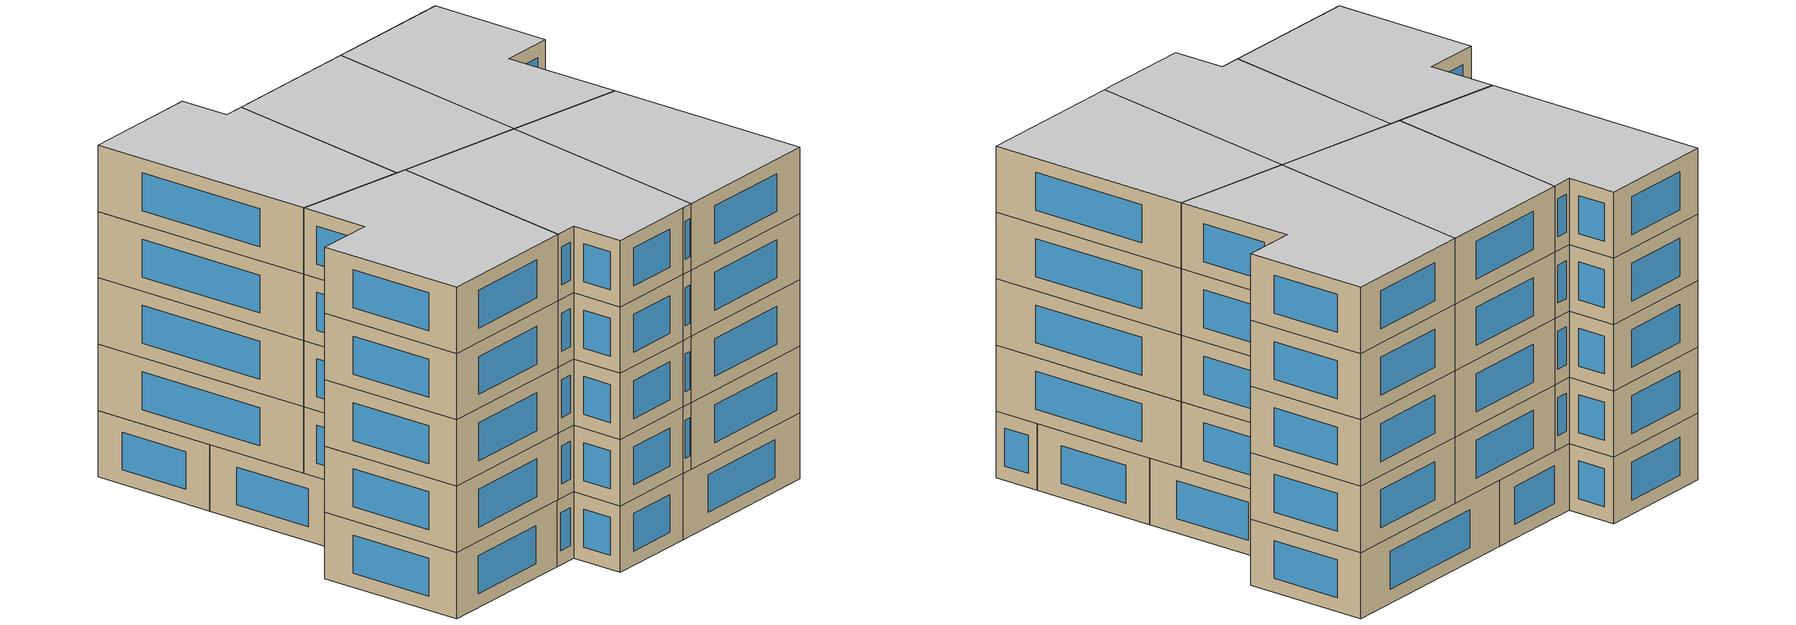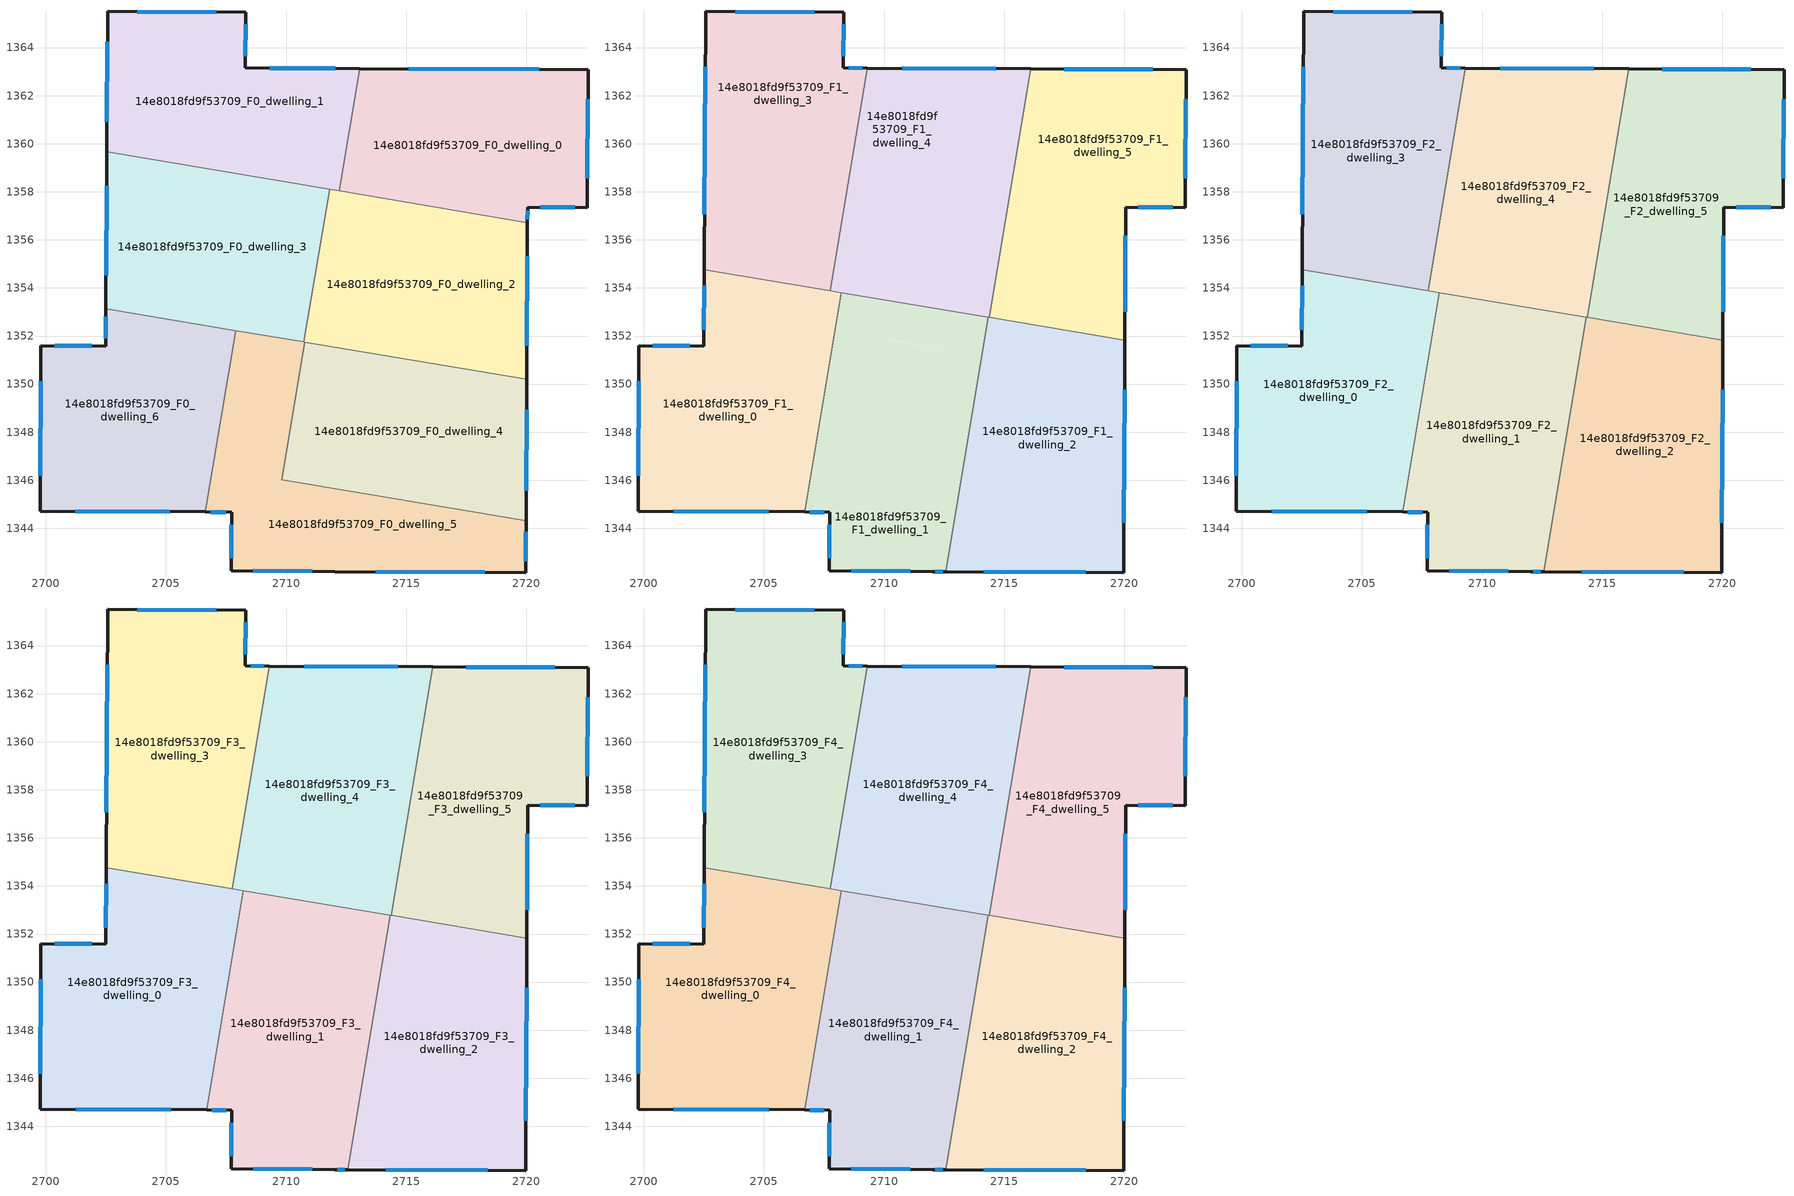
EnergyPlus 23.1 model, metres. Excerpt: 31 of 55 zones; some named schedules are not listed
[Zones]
14e8018fd9f53709_F0_dwelling_0
 floor ground (EU_floor_Construction): 2722.56,1363.08 2722.53,1357.34 2720.05,1357.36 2720.04,1356.72 2712.21,1358.04 2713.06,1363.13 z0
 wall outside (EU_wall_Construction): 2720.04,1356.72 2720.05,1357.36 2722.53,1357.34 2722.56,1363.08 2713.06,1363.13 z0:3
 wall to 14e8018fd9f53709_F0_dwelling_1 (EU_wall_Construction): 2713.06,1363.13 2712.21,1358.04 z0:3
 wall to 14e8018fd9f53709_F0_dwelling_2 (EU_wall_Construction): 2712.21,1358.04 2720.04,1356.72 z0:3
 window (EU_Window_Construction): 2720.58,1357.35 2722,1357.35 / 2720.04,1356.86 2720.05,1357.22 / 2720.53,1363.09 2715.1,1363.12 / 2722.54,1358.57 2722.55,1361.85 z0.64:2.36
14e8018fd9f53709_F0_dwelling_1
 floor ground (EU_floor_Construction): 2713.06,1363.13 2712.21,1358.04 2702.54,1359.66 2702.57,1365.5 2708.32,1365.47 2708.31,1363.15 z0
 wall outside (EU_wall_Construction): 2713.06,1363.13 2708.31,1363.15 2708.32,1365.47 2702.57,1365.5 2702.54,1359.66 z0:3
 wall to 14e8018fd9f53709_F0_dwelling_3 (EU_wall_Construction): 2702.54,1359.66 2711.81,1358.1 z0:3
 wall to 14e8018fd9f53709_F0_dwelling_2 (EU_wall_Construction): 2711.81,1358.1 2712.21,1358.04 z0:3
 window (EU_Window_Construction): 2702.57,1364.25 2702.55,1360.91 / 2707.09,1365.48 2703.8,1365.49 / 2708.31,1363.65 2708.32,1364.98 / 2712.04,1363.13 2709.33,1363.15 z0.64:2.36
14e8018fd9f53709_F0_dwelling_2
 floor ground (EU_floor_Construction): 2720.04,1356.72 2720.01,1350.2 2710.74,1351.75 2711.81,1358.1 z0
 wall outside (EU_wall_Construction): 2720.01,1350.2 2720.04,1356.72 z0:3
 wall to 14e8018fd9f53709_F0_dwelling_3 (EU_wall_Construction): 2711.81,1358.1 2710.74,1351.75 z0:3
 wall to 14e8018fd9f53709_F0_dwelling_4 (EU_wall_Construction): 2710.78,1351.75 2720.01,1350.2 z0:3
 wall to 14e8018fd9f53709_F0_dwelling_5 (EU_wall_Construction): 2710.74,1351.75 2710.78,1351.75 z0:3
 window (EU_Window_Construction): 2720.02,1351.59 2720.04,1355.32 z0.64:2.36
 ceiling adiabatic (EU_roof_Construction): 2720.01,1350.2 2720.04,1356.72 2711.81,1358.1 2711.01,1353.34 2714.34,1352.78 2714.08,1351.19 z3
14e8018fd9f53709_F0_dwelling_3
 floor ground (EU_floor_Construction): 2711.81,1358.1 2710.74,1351.75 2702.5,1353.13 2702.54,1359.66 z0
 wall outside (EU_wall_Construction): 2702.54,1359.66 2702.5,1353.13 z0:3
 wall to 14e8018fd9f53709_F0_dwelling_6 (EU_wall_Construction): 2702.5,1353.13 2707.9,1352.23 z0:3
 wall to 14e8018fd9f53709_F0_dwelling_5 (EU_wall_Construction): 2707.9,1352.23 2710.74,1351.75 z0:3
 window (EU_Window_Construction): 2702.53,1358.26 2702.51,1354.53 z0.64:2.36
14e8018fd9f53709_F0_dwelling_4
 floor ground (EU_floor_Construction): 2720.01,1350.2 2719.98,1344.31 2709.82,1346.01 2710.78,1351.75 z0
 wall outside (EU_wall_Construction): 2719.98,1344.31 2720.01,1350.2 z0:3
 wall to 14e8018fd9f53709_F0_dwelling_5 (EU_wall_Construction): 2710.78,1351.75 2709.82,1346.01 2719.98,1344.31 z0:3
 window (EU_Window_Construction): 2719.99,1345.57 2720,1348.94 z0.64:2.36
14e8018fd9f53709_F0_dwelling_5
 floor ground (EU_floor_Construction): 2719.98,1344.31 2719.97,1342.16 2712.02,1342.2 2707.71,1342.23 2707.73,1344.67 2706.64,1344.68 2707.9,1352.23 2710.78,1351.75 2709.82,1346.01 z0
 wall outside (EU_wall_Construction): 2706.64,1344.68 2707.73,1344.67 2707.71,1342.23 2712.02,1342.2 2719.97,1342.16 2719.98,1344.31 z0:3
 wall to 14e8018fd9f53709_F0_dwelling_6 (EU_wall_Construction): 2707.9,1352.23 2706.64,1344.68 z0:3
 window (EU_Window_Construction): 2719.97,1342.62 2719.98,1343.85 / 2713.72,1342.19 2718.27,1342.17 / 2708.63,1342.23 2711.1,1342.21 / 2707.73,1344.15 2707.72,1342.76 / 2706.87,1344.68 2707.5,1344.68 z0.64:2.36
14e8018fd9f53709_F0_dwelling_6
 floor ground (EU_floor_Construction): 2707.9,1352.23 2706.64,1344.68 2699.76,1344.71 2699.8,1351.59 2702.49,1351.58 2702.5,1353.13 z0
 wall outside (EU_wall_Construction): 2702.5,1353.13 2702.49,1351.58 2699.8,1351.59 2699.76,1344.71 2706.64,1344.68 z0:3
 window (EU_Window_Construction): 2701.24,1344.71 2705.16,1344.69 / 2699.79,1350.12 2699.77,1346.19 / 2701.92,1351.58 2700.37,1351.59 / 2702.5,1352.8 2702.5,1351.91 z0.64:2.36
14e8018fd9f53709_F1_dwelling_0
 floor to 14e8018fd9f53709_F0_dwelling_6 (EU_floor_Construction): 2707.9,1352.23 2706.64,1344.68 2699.76,1344.71 2699.8,1351.59 2702.49,1351.58 2702.5,1353.13 z3
 floor to 14e8018fd9f53709_F0_dwelling_5 (EU_floor_Construction): 2707.96,1352.22 2706.69,1344.68 2706.64,1344.68 2707.9,1352.23 z3
 floor to 14e8018fd9f53709_F0_dwelling_3 (EU_floor_Construction): 2708.22,1353.81 2707.96,1352.22 2702.5,1353.13 2702.51,1354.77 z3
 wall outside (EU_wall_Construction): 2702.51,1354.77 2702.49,1351.58 2699.8,1351.59 2699.76,1344.71 2706.69,1344.68 z3:6
 wall to 14e8018fd9f53709_F1_dwelling_1 (EU_wall_Construction): 2706.69,1344.68 2708.22,1353.81 z3:6
 wall to 14e8018fd9f53709_F1_dwelling_3 (EU_wall_Construction): 2707.75,1353.89 2702.51,1354.77 z3:6
 wall to 14e8018fd9f53709_F1_dwelling_4 (EU_wall_Construction): 2708.22,1353.81 2707.75,1353.89 z3:6
 window (EU_Window_Construction): 2702.51,1354.08 2702.5,1352.26 / 2701.25,1344.71 2705.21,1344.69 / 2699.79,1350.12 2699.77,1346.19 / 2701.92,1351.58 2700.37,1351.59 z3.64:5.36
14e8018fd9f53709_F1_dwelling_1
 floor to 14e8018fd9f53709_F0_dwelling_5 (EU_floor_Construction): 2710.78,1351.75 2709.82,1346.01 2713.11,1345.46 2712.57,1342.2 2712.02,1342.2 2707.71,1342.23 2707.73,1344.67 2706.69,1344.68 2707.96,1352.22 z3
 floor to 14e8018fd9f53709_F0_dwelling_4 (EU_floor_Construction): 2714.08,1351.19 2713.11,1345.46 2709.82,1346.01 2710.78,1351.75 z3
 floor to 14e8018fd9f53709_F0_dwelling_3 (EU_floor_Construction): 2711.01,1353.34 2710.74,1351.75 2707.96,1352.22 2708.22,1353.81 z3
 floor to 14e8018fd9f53709_F0_dwelling_2 (EU_floor_Construction): 2714.34,1352.78 2714.08,1351.19 2710.74,1351.75 2711.01,1353.34 z3
 wall outside (EU_wall_Construction): 2706.69,1344.68 2707.73,1344.67 2707.71,1342.23 2712.02,1342.2 2712.57,1342.2 z3:6
 wall to 14e8018fd9f53709_F1_dwelling_2 (EU_wall_Construction): 2712.57,1342.2 2714.34,1352.78 z3:6
 wall to 14e8018fd9f53709_F1_dwelling_4 (EU_wall_Construction): 2714.34,1352.78 2708.22,1353.81 z3:6
 window (EU_Window_Construction): 2712.14,1342.2 2712.45,1342.2 / 2708.63,1342.23 2711.1,1342.21 / 2707.73,1344.15 2707.72,1342.76 / 2706.91,1344.68 2707.51,1344.68 z3.64:5.36
14e8018fd9f53709_F1_dwelling_2
 floor to 14e8018fd9f53709_F0_dwelling_4 (EU_floor_Construction): 2720.01,1350.2 2719.98,1344.31 2713.11,1345.46 2714.08,1351.19 z3
 floor adiabatic (EU_floor_Construction): 2720.02,1351.83 2720.01,1350.2 2714.08,1351.19 2714.34,1352.78 z3
 floor to 14e8018fd9f53709_F0_dwelling_5 (EU_floor_Construction): 2719.98,1344.31 2719.97,1342.16 2712.57,1342.2 2713.11,1345.46 z3
 wall outside (EU_wall_Construction): 2712.57,1342.2 2719.97,1342.16 2720.02,1351.83 z3:6
 wall to 14e8018fd9f53709_F1_dwelling_5 (EU_wall_Construction): 2720.02,1351.83 2714.37,1352.78 z3:6
 wall to 14e8018fd9f53709_F1_dwelling_4 (EU_wall_Construction): 2714.37,1352.78 2714.34,1352.78 z3:6
 window (EU_Window_Construction): 2719.98,1344.23 2720.01,1349.76 / 2714.15,1342.19 2718.39,1342.17 z3.64:5.36
14e8018fd9f53709_F1_dwelling_3
 floor to 14e8018fd9f53709_F0_dwelling_1 (EU_floor_Construction): 2708.32,1365.47 2708.31,1363.15 2709.31,1363.15 2708.55,1358.65 2702.54,1359.66 2702.57,1365.5 z3
 floor to 14e8018fd9f53709_F0_dwelling_3 (EU_floor_Construction): 2708.55,1358.65 2707.75,1353.89 2702.51,1354.77 2702.54,1359.66 z3
 wall outside (EU_wall_Construction): 2709.31,1363.15 2708.31,1363.15 2708.32,1365.47 2702.57,1365.5 2702.51,1354.77 z3:6
 wall to 14e8018fd9f53709_F1_dwelling_4 (EU_wall_Construction): 2707.75,1353.89 2709.31,1363.15 z3:6
 window (EU_Window_Construction): 2702.56,1363.2 2702.53,1357.07 / 2707.09,1365.48 2703.8,1365.49 / 2708.31,1363.65 2708.32,1364.98 / 2709.09,1363.15 2708.52,1363.15 z3.64:5.36
14e8018fd9f53709_F1_dwelling_4
 floor to 14e8018fd9f53709_F0_dwelling_1 (EU_floor_Construction): 2713.06,1363.13 2712.21,1358.04 2708.55,1358.65 2709.31,1363.15 z3
 floor to 14e8018fd9f53709_F0_dwelling_0 (EU_floor_Construction): 2716.1,1363.11 2715.17,1357.54 2712.21,1358.04 2713.06,1363.13 z3
 floor adiabatic (EU_floor_Construction): 2715.17,1357.54 2714.37,1352.78 2711.01,1353.34 2711.81,1358.1 z3
 floor to 14e8018fd9f53709_F0_dwelling_3 (EU_floor_Construction): 2711.81,1358.1 2711.01,1353.34 2707.75,1353.89 2708.55,1358.65 z3
 wall outside (EU_wall_Construction): 2716.1,1363.11 2709.31,1363.15 z3:6
 wall to 14e8018fd9f53709_F1_dwelling_5 (EU_wall_Construction): 2714.37,1352.78 2716.1,1363.11 z3:6
 window (EU_Window_Construction): 2714.65,1363.12 2710.76,1363.14 z3.64:5.36
14e8018fd9f53709_F1_dwelling_5
 floor to 14e8018fd9f53709_F0_dwelling_0 (EU_floor_Construction): 2722.56,1363.08 2722.53,1357.34 2720.05,1357.36 2720.04,1356.72 2715.17,1357.54 2716.1,1363.11 z3
 floor adiabatic (EU_floor_Construction): 2720.04,1356.72 2720.02,1351.83 2714.37,1352.78 2715.17,1357.54 z3
 wall outside (EU_wall_Construction): 2720.02,1351.83 2720.05,1357.36 2722.53,1357.34 2722.56,1363.08 2716.1,1363.11 z3:6
 window (EU_Window_Construction): 2720.02,1353.01 2720.04,1356.17 / 2721.18,1363.09 2717.49,1363.11 / 2722.54,1358.57 2722.55,1361.85 / 2720.58,1357.35 2722,1357.35 z3.64:5.36
14e8018fd9f53709_F2_dwelling_0
 floor to 14e8018fd9f53709_F1_dwelling_0 (EU_floor_Construction): 2708.22,1353.81 2706.69,1344.68 2699.76,1344.71 2699.8,1351.59 2702.49,1351.58 2702.51,1354.77 z6
 wall outside (EU_wall_Construction): 2702.51,1354.77 2702.49,1351.58 2699.8,1351.59 2699.76,1344.71 2706.69,1344.68 z6:9
 wall to 14e8018fd9f53709_F2_dwelling_1 (EU_wall_Construction): 2706.69,1344.68 2708.22,1353.81 z6:9
 wall to 14e8018fd9f53709_F2_dwelling_3 (EU_wall_Construction): 2707.75,1353.89 2702.51,1354.77 z6:9
 wall to 14e8018fd9f53709_F2_dwelling_4 (EU_wall_Construction): 2708.22,1353.81 2707.75,1353.89 z6:9
 window (EU_Window_Construction): 2702.51,1354.08 2702.5,1352.26 / 2701.25,1344.71 2705.21,1344.69 / 2699.79,1350.12 2699.77,1346.19 / 2701.92,1351.58 2700.37,1351.59 z6.64:8.36
14e8018fd9f53709_F2_dwelling_1
 floor to 14e8018fd9f53709_F1_dwelling_1 (EU_floor_Construction): 2714.34,1352.78 2712.57,1342.2 2712.02,1342.2 2707.71,1342.23 2707.73,1344.67 2706.69,1344.68 2708.22,1353.81 z6
 wall outside (EU_wall_Construction): 2706.69,1344.68 2707.73,1344.67 2707.71,1342.23 2712.02,1342.2 2712.57,1342.2 z6:9
 wall to 14e8018fd9f53709_F2_dwelling_2 (EU_wall_Construction): 2712.57,1342.2 2714.34,1352.78 z6:9
 wall to 14e8018fd9f53709_F2_dwelling_4 (EU_wall_Construction): 2714.34,1352.78 2708.22,1353.81 z6:9
 window (EU_Window_Construction): 2712.14,1342.2 2712.45,1342.2 / 2708.63,1342.23 2711.1,1342.21 / 2707.73,1344.15 2707.72,1342.76 / 2706.91,1344.68 2707.51,1344.68 z6.64:8.36
14e8018fd9f53709_F2_dwelling_2
 floor to 14e8018fd9f53709_F1_dwelling_2 (EU_floor_Construction): 2720.02,1351.83 2719.97,1342.16 2712.57,1342.2 2714.34,1352.78 z6
 wall outside (EU_wall_Construction): 2712.57,1342.2 2719.97,1342.16 2720.02,1351.83 z6:9
 wall to 14e8018fd9f53709_F2_dwelling_5 (EU_wall_Construction): 2720.02,1351.83 2714.37,1352.78 z6:9
 wall to 14e8018fd9f53709_F2_dwelling_4 (EU_wall_Construction): 2714.37,1352.78 2714.34,1352.78 z6:9
 window (EU_Window_Construction): 2719.98,1344.23 2720.01,1349.76 / 2714.15,1342.19 2718.39,1342.17 z6.64:8.36
14e8018fd9f53709_F2_dwelling_3
 floor to 14e8018fd9f53709_F1_dwelling_3 (EU_floor_Construction): 2708.32,1365.47 2708.31,1363.15 2709.31,1363.15 2707.75,1353.89 2702.51,1354.77 2702.57,1365.5 z6
 wall outside (EU_wall_Construction): 2709.31,1363.15 2708.31,1363.15 2708.32,1365.47 2702.57,1365.5 2702.51,1354.77 z6:9
 wall to 14e8018fd9f53709_F2_dwelling_4 (EU_wall_Construction): 2707.75,1353.89 2709.31,1363.15 z6:9
 window (EU_Window_Construction): 2702.56,1363.2 2702.53,1357.07 / 2707.09,1365.48 2703.8,1365.49 / 2708.31,1363.65 2708.32,1364.98 / 2709.09,1363.15 2708.52,1363.15 z6.64:8.36
14e8018fd9f53709_F2_dwelling_4
 floor to 14e8018fd9f53709_F1_dwelling_4 (EU_floor_Construction): 2716.1,1363.11 2714.37,1352.78 2707.75,1353.89 2709.31,1363.15 z6
 wall outside (EU_wall_Construction): 2716.1,1363.11 2709.31,1363.15 z6:9
 wall to 14e8018fd9f53709_F2_dwelling_5 (EU_wall_Construction): 2714.37,1352.78 2716.1,1363.11 z6:9
 window (EU_Window_Construction): 2714.65,1363.12 2710.76,1363.14 z6.64:8.36
14e8018fd9f53709_F2_dwelling_5
 floor to 14e8018fd9f53709_F1_dwelling_5 (EU_floor_Construction): 2722.56,1363.08 2722.53,1357.34 2720.05,1357.36 2720.02,1351.83 2714.37,1352.78 2716.1,1363.11 z6
 wall outside (EU_wall_Construction): 2720.02,1351.83 2720.05,1357.36 2722.53,1357.34 2722.56,1363.08 2716.1,1363.11 z6:9
 window (EU_Window_Construction): 2720.02,1353.01 2720.04,1356.17 / 2721.18,1363.09 2717.49,1363.11 / 2722.54,1358.57 2722.55,1361.85 / 2720.58,1357.35 2722,1357.35 z6.64:8.36
14e8018fd9f53709_F3_dwelling_0
 floor to 14e8018fd9f53709_F2_dwelling_0 (EU_floor_Construction): 2708.22,1353.81 2706.69,1344.68 2699.76,1344.71 2699.8,1351.59 2702.49,1351.58 2702.51,1354.77 z9
 wall outside (EU_wall_Construction): 2702.51,1354.77 2702.49,1351.58 2699.8,1351.59 2699.76,1344.71 2706.69,1344.68 z9:12
 wall to 14e8018fd9f53709_F3_dwelling_1 (EU_wall_Construction): 2706.69,1344.68 2708.22,1353.81 z9:12
 wall to 14e8018fd9f53709_F3_dwelling_3 (EU_wall_Construction): 2707.75,1353.89 2702.51,1354.77 z9:12
 wall to 14e8018fd9f53709_F3_dwelling_4 (EU_wall_Construction): 2708.22,1353.81 2707.75,1353.89 z9:12
 window (EU_Window_Construction): 2702.51,1354.08 2702.5,1352.26 / 2701.25,1344.71 2705.21,1344.69 / 2699.79,1350.12 2699.77,1346.19 / 2701.92,1351.58 2700.37,1351.59 z9.64:11.36
14e8018fd9f53709_F3_dwelling_1
 floor to 14e8018fd9f53709_F2_dwelling_1 (EU_floor_Construction): 2714.34,1352.78 2712.57,1342.2 2712.02,1342.2 2707.71,1342.23 2707.73,1344.67 2706.69,1344.68 2708.22,1353.81 z9
 wall outside (EU_wall_Construction): 2706.69,1344.68 2707.73,1344.67 2707.71,1342.23 2712.02,1342.2 2712.57,1342.2 z9:12
 wall to 14e8018fd9f53709_F3_dwelling_2 (EU_wall_Construction): 2712.57,1342.2 2714.34,1352.78 z9:12
 wall to 14e8018fd9f53709_F3_dwelling_4 (EU_wall_Construction): 2714.34,1352.78 2708.22,1353.81 z9:12
 window (EU_Window_Construction): 2712.14,1342.2 2712.45,1342.2 / 2708.63,1342.23 2711.1,1342.21 / 2707.73,1344.15 2707.72,1342.76 / 2706.91,1344.68 2707.51,1344.68 z9.64:11.36
14e8018fd9f53709_F3_dwelling_2
 floor to 14e8018fd9f53709_F2_dwelling_2 (EU_floor_Construction): 2720.02,1351.83 2719.97,1342.16 2712.57,1342.2 2714.34,1352.78 z9
 wall outside (EU_wall_Construction): 2712.57,1342.2 2719.97,1342.16 2720.02,1351.83 z9:12
 wall to 14e8018fd9f53709_F3_dwelling_5 (EU_wall_Construction): 2720.02,1351.83 2714.37,1352.78 z9:12
 wall to 14e8018fd9f53709_F3_dwelling_4 (EU_wall_Construction): 2714.37,1352.78 2714.34,1352.78 z9:12
 window (EU_Window_Construction): 2719.98,1344.23 2720.01,1349.76 / 2714.15,1342.19 2718.39,1342.17 z9.64:11.36
14e8018fd9f53709_F3_dwelling_3
 floor to 14e8018fd9f53709_F2_dwelling_3 (EU_floor_Construction): 2708.32,1365.47 2708.31,1363.15 2709.31,1363.15 2707.75,1353.89 2702.51,1354.77 2702.57,1365.5 z9
 wall outside (EU_wall_Construction): 2709.31,1363.15 2708.31,1363.15 2708.32,1365.47 2702.57,1365.5 2702.51,1354.77 z9:12
 wall to 14e8018fd9f53709_F3_dwelling_4 (EU_wall_Construction): 2707.75,1353.89 2709.31,1363.15 z9:12
 window (EU_Window_Construction): 2702.56,1363.2 2702.53,1357.07 / 2707.09,1365.48 2703.8,1365.49 / 2708.31,1363.65 2708.32,1364.98 / 2709.09,1363.15 2708.52,1363.15 z9.64:11.36
14e8018fd9f53709_F3_dwelling_4
 floor to 14e8018fd9f53709_F2_dwelling_4 (EU_floor_Construction): 2716.1,1363.11 2714.37,1352.78 2707.75,1353.89 2709.31,1363.15 z9
 wall outside (EU_wall_Construction): 2716.1,1363.11 2709.31,1363.15 z9:12
 wall to 14e8018fd9f53709_F3_dwelling_5 (EU_wall_Construction): 2714.37,1352.78 2716.1,1363.11 z9:12
 window (EU_Window_Construction): 2714.65,1363.12 2710.76,1363.14 z9.64:11.36
14e8018fd9f53709_F3_dwelling_5
 floor to 14e8018fd9f53709_F2_dwelling_5 (EU_floor_Construction): 2722.56,1363.08 2722.53,1357.34 2720.05,1357.36 2720.02,1351.83 2714.37,1352.78 2716.1,1363.11 z9
 wall outside (EU_wall_Construction): 2720.02,1351.83 2720.05,1357.36 2722.53,1357.34 2722.56,1363.08 2716.1,1363.11 z9:12
 window (EU_Window_Construction): 2720.02,1353.01 2720.04,1356.17 / 2721.18,1363.09 2717.49,1363.11 / 2722.54,1358.57 2722.55,1361.85 / 2720.58,1357.35 2722,1357.35 z9.64:11.36
14e8018fd9f53709_F4_dwelling_0
 floor to 14e8018fd9f53709_F3_dwelling_0 (EU_floor_Construction): 2708.22,1353.81 2706.69,1344.68 2699.76,1344.71 2699.8,1351.59 2702.49,1351.58 2702.51,1354.77 z12
 wall outside (EU_wall_Construction): 2702.51,1354.77 2702.49,1351.58 2699.8,1351.59 2699.76,1344.71 2706.69,1344.68 z12:15
 wall to 14e8018fd9f53709_F4_dwelling_1 (EU_wall_Construction): 2706.69,1344.68 2708.22,1353.81 z12:15
 wall to 14e8018fd9f53709_F4_dwelling_3 (EU_wall_Construction): 2707.75,1353.89 2702.51,1354.77 z12:15
 wall to 14e8018fd9f53709_F4_dwelling_4 (EU_wall_Construction): 2708.22,1353.81 2707.75,1353.89 z12:15
 window (EU_Window_Construction): 2702.51,1354.08 2702.5,1352.26 / 2701.25,1344.71 2705.21,1344.69 / 2699.79,1350.12 2699.77,1346.19 / 2701.92,1351.58 2700.37,1351.59 z12.64:14.36
 ceiling to 14e8018fd9f53709_F5_dwelling_0 (EU_floor_Construction): 2706.69,1344.68 2708.22,1353.81 2702.51,1354.77 2702.49,1351.58 2699.8,1351.59 2699.76,1344.71 z15
14e8018fd9f53709_F4_dwelling_1
 floor to 14e8018fd9f53709_F3_dwelling_1 (EU_floor_Construction): 2714.34,1352.78 2712.57,1342.2 2712.02,1342.2 2707.71,1342.23 2707.73,1344.67 2706.69,1344.68 2708.22,1353.81 z12
 wall outside (EU_wall_Construction): 2706.69,1344.68 2707.73,1344.67 2707.71,1342.23 2712.02,1342.2 2712.57,1342.2 z12:15
 wall to 14e8018fd9f53709_F4_dwelling_2 (EU_wall_Construction): 2712.57,1342.2 2714.34,1352.78 z12:15
 wall to 14e8018fd9f53709_F4_dwelling_4 (EU_wall_Construction): 2714.34,1352.78 2708.22,1353.81 z12:15
 window (EU_Window_Construction): 2712.14,1342.2 2712.45,1342.2 / 2708.63,1342.23 2711.1,1342.21 / 2707.73,1344.15 2707.72,1342.76 / 2706.91,1344.68 2707.51,1344.68 z12.64:14.36
 ceiling to 14e8018fd9f53709_F5_dwelling_1 (EU_floor_Construction): 2712.57,1342.2 2714.34,1352.78 2708.22,1353.81 2706.69,1344.68 2707.73,1344.67 2707.71,1342.23 2712.02,1342.2 z15
14e8018fd9f53709_F4_dwelling_2
 floor to 14e8018fd9f53709_F3_dwelling_2 (EU_floor_Construction): 2720.02,1351.83 2719.97,1342.16 2712.57,1342.2 2714.34,1352.78 z12
 wall outside (EU_wall_Construction): 2712.57,1342.2 2719.97,1342.16 2720.02,1351.83 z12:15
 wall to 14e8018fd9f53709_F4_dwelling_5 (EU_wall_Construction): 2720.02,1351.83 2714.37,1352.78 z12:15
 wall to 14e8018fd9f53709_F4_dwelling_4 (EU_wall_Construction): 2714.37,1352.78 2714.34,1352.78 z12:15
 window (EU_Window_Construction): 2719.98,1344.23 2720.01,1349.76 / 2714.15,1342.19 2718.39,1342.17 z12.64:14.36
 ceiling to 14e8018fd9f53709_F5_dwelling_2 (EU_floor_Construction): 2719.97,1342.16 2720.02,1351.83 2714.34,1352.78 2712.57,1342.2 z15
14e8018fd9f53709_F4_dwelling_3
 floor to 14e8018fd9f53709_F3_dwelling_3 (EU_floor_Construction): 2708.32,1365.47 2708.31,1363.15 2709.31,1363.15 2707.75,1353.89 2702.51,1354.77 2702.57,1365.5 z12
 wall outside (EU_wall_Construction): 2709.31,1363.15 2708.31,1363.15 2708.32,1365.47 2702.57,1365.5 2702.51,1354.77 z12:15
 wall to 14e8018fd9f53709_F4_dwelling_4 (EU_wall_Construction): 2707.75,1353.89 2709.31,1363.15 z12:15
 window (EU_Window_Construction): 2702.56,1363.2 2702.53,1357.07 / 2707.09,1365.48 2703.8,1365.49 / 2708.31,1363.65 2708.32,1364.98 / 2709.09,1363.15 2708.52,1363.15 z12.64:14.36
 ceiling to 14e8018fd9f53709_F5_dwelling_3 (EU_floor_Construction): 2707.75,1353.89 2709.31,1363.15 2708.31,1363.15 2708.32,1365.47 2702.57,1365.5 2702.51,1354.77 z15
14e8018fd9f53709_F4_dwelling_4
 floor to 14e8018fd9f53709_F3_dwelling_4 (EU_floor_Construction): 2716.1,1363.11 2714.37,1352.78 2707.75,1353.89 2709.31,1363.15 z12
 wall outside (EU_wall_Construction): 2716.1,1363.11 2709.31,1363.15 z12:15
 wall to 14e8018fd9f53709_F4_dwelling_5 (EU_wall_Construction): 2714.37,1352.78 2716.1,1363.11 z12:15
 window (EU_Window_Construction): 2714.65,1363.12 2710.76,1363.14 z12.64:14.36
 ceiling to 14e8018fd9f53709_F5_dwelling_4 (EU_floor_Construction): 2714.37,1352.78 2716.1,1363.11 2709.31,1363.15 2707.75,1353.89 z15
14e8018fd9f53709_F4_dwelling_5
 floor to 14e8018fd9f53709_F3_dwelling_5 (EU_floor_Construction): 2722.56,1363.08 2722.53,1357.34 2720.05,1357.36 2720.02,1351.83 2714.37,1352.78 2716.1,1363.11 z12
 wall outside (EU_wall_Construction): 2720.02,1351.83 2720.05,1357.36 2722.53,1357.34 2722.56,1363.08 2716.1,1363.11 z12:15
 window (EU_Window_Construction): 2720.02,1353.01 2720.04,1356.17 / 2721.18,1363.09 2717.49,1363.11 / 2722.54,1358.57 2722.55,1361.85 / 2720.58,1357.35 2722,1357.35 z12.64:14.36
 ceiling to 14e8018fd9f53709_F5_dwelling_5 (EU_floor_Construction): 2720.02,1351.83 2720.05,1357.36 2722.53,1357.34 2722.56,1363.08 2716.1,1363.11 2714.37,1352.78 z15
[Building]
EU S2 Campaign: North Axis=0; Terrain=City; Solar Distribution=FullExterior
[Site:Location]
Yerevan-Zvartnots.Intl.AP: Latitude=40.15; Longitude=44.383; Time Zone=4; Elevation=854
[SizingPeriod:WeatherFileDays]
AnnualSizingPeriod: Begin Month=1; Begin Day of Month=1; End Month=12; End Day of Month=31; Day of Week for Start Day=Monday; Use Weather File Daylight Saving Period=No; Use Weather File Rain and Snow Indicators=No
[MATERIAL]
EU_InternalMass_Material: Roughness=MediumRough; Thickness=0.1; Conductivity=1; Density=1800; Specific Heat=900; Thermal Absorptance=0.9; Solar Absorptance=0.7; Visible Absorptance=0.7
[MATERIAL:NOMASS] Roughness=MediumRough; Thermal Absorptance=0.9; Solar Absorptance=0.7; Visible Absorptance=0.7
Name | Thermal Resistance
EU_wall_NoMass | 1.05043
EU_roof_NoMass | 1.45357
EU_floor_NoMass | 0.478065
[WINDOWMATERIAL:SIMPLEGLAZINGSYSTEM]
EU_Window_SimpleGlazing: UFactor=2.5566; Solar Heat Gain Coefficient=0.75; Visible Transmittance=0.75
[CONSTRUCTION]
EU_wall_Construction: EU_wall_NoMass
EU_roof_Construction: EU_roof_NoMass
EU_floor_Construction: EU_floor_NoMass
EU_Window_Construction: EU_Window_SimpleGlazing
EU_InternalMass_Construction: EU_InternalMass_Material
[ZONE] Type=1; Multiplier=1; Ceiling Height=autocalculate; Floor Area=autocalculate; Part of Total Floor Area=Yes
Name | Volume
14e8018fd9f53709_F0_dwelling_0 | 171.437
14e8018fd9f53709_F1_dwelling_0; 14e8018fd9f53709_F2_dwelling_0; 14e8018fd9f53709_F3_dwelling_0; 14e8018fd9f53709_F4_dwelling_0; 14e8018fd9f53709_F1_dwelling_2; 14e8018fd9f53709_F2_dwelling_2; 14e8018fd9f53709_F3_dwelling_2; 14e8018fd9f53709_F4_dwelling_2 | 200.004
14e8018fd9f53709_F0_dwelling_1 | 171.422
14e8018fd9f53709_F1_dwelling_1; 14e8018fd9f53709_F2_dwelling_1; 14e8018fd9f53709_F3_dwelling_1; 14e8018fd9f53709_F4_dwelling_1 | 199.977
14e8018fd9f53709_F0_dwelling_2 | 171.41
14e8018fd9f53709_F0_dwelling_3 | 171.419
14e8018fd9f53709_F1_dwelling_3; 14e8018fd9f53709_F2_dwelling_3; 14e8018fd9f53709_F3_dwelling_3; 14e8018fd9f53709_F4_dwelling_3 | 199.986
14e8018fd9f53709_F0_dwelling_4 | 171.415
14e8018fd9f53709_F1_dwelling_4; 14e8018fd9f53709_F2_dwelling_4; 14e8018fd9f53709_F3_dwelling_4; 14e8018fd9f53709_F4_dwelling_4 | 199.98
14e8018fd9f53709_F0_dwelling_5 | 171.438
14e8018fd9f53709_F1_dwelling_5; 14e8018fd9f53709_F2_dwelling_5; 14e8018fd9f53709_F3_dwelling_5; 14e8018fd9f53709_F4_dwelling_5 | 200.012
14e8018fd9f53709_F0_dwelling_6 | 171.427
[INTERNALMASS] Construction=EU_InternalMass_Construction
Name | Zone or ZoneList | Surface Area
14e8018fd9f53709_F0_dwelling_0_EU_InternalMass | 14e8018fd9f53709_F0_dwelling_0 | 57.1464
14e8018fd9f53709_F0_dwelling_1_EU_InternalMass | 14e8018fd9f53709_F0_dwelling_1 | 57.1398
14e8018fd9f53709_F0_dwelling_2_EU_InternalMass | 14e8018fd9f53709_F0_dwelling_2 | 57.1368
14e8018fd9f53709_F0_dwelling_3_EU_InternalMass | 14e8018fd9f53709_F0_dwelling_3 | 57.1398
14e8018fd9f53709_F0_dwelling_4_EU_InternalMass | 14e8018fd9f53709_F0_dwelling_4 | 57.1385
14e8018fd9f53709_F0_dwelling_5_EU_InternalMass | 14e8018fd9f53709_F0_dwelling_5 | 57.1458
14e8018fd9f53709_F0_dwelling_6_EU_InternalMass | 14e8018fd9f53709_F0_dwelling_6 | 57.1408
14e8018fd9f53709_F1_dwelling_0_EU_InternalMass | 14e8018fd9f53709_F1_dwelling_0 | 66.668
14e8018fd9f53709_F1_dwelling_1_EU_InternalMass | 14e8018fd9f53709_F1_dwelling_1 | 66.6591
14e8018fd9f53709_F1_dwelling_2_EU_InternalMass | 14e8018fd9f53709_F1_dwelling_2 | 66.668
14e8018fd9f53709_F1_dwelling_3_EU_InternalMass | 14e8018fd9f53709_F1_dwelling_3 | 66.6618
14e8018fd9f53709_F1_dwelling_4_EU_InternalMass | 14e8018fd9f53709_F1_dwelling_4 | 66.6602
14e8018fd9f53709_F1_dwelling_5_EU_InternalMass | 14e8018fd9f53709_F1_dwelling_5 | 66.6706
14e8018fd9f53709_F2_dwelling_0_EU_InternalMass | 14e8018fd9f53709_F2_dwelling_0 | 66.668
14e8018fd9f53709_F2_dwelling_1_EU_InternalMass | 14e8018fd9f53709_F2_dwelling_1 | 66.6591
14e8018fd9f53709_F2_dwelling_2_EU_InternalMass | 14e8018fd9f53709_F2_dwelling_2 | 66.668
14e8018fd9f53709_F2_dwelling_3_EU_InternalMass | 14e8018fd9f53709_F2_dwelling_3 | 66.6618
14e8018fd9f53709_F2_dwelling_4_EU_InternalMass | 14e8018fd9f53709_F2_dwelling_4 | 66.6602
14e8018fd9f53709_F2_dwelling_5_EU_InternalMass | 14e8018fd9f53709_F2_dwelling_5 | 66.6706
14e8018fd9f53709_F3_dwelling_0_EU_InternalMass | 14e8018fd9f53709_F3_dwelling_0 | 66.668
14e8018fd9f53709_F3_dwelling_1_EU_InternalMass | 14e8018fd9f53709_F3_dwelling_1 | 66.6591
14e8018fd9f53709_F3_dwelling_2_EU_InternalMass | 14e8018fd9f53709_F3_dwelling_2 | 66.668
14e8018fd9f53709_F3_dwelling_3_EU_InternalMass | 14e8018fd9f53709_F3_dwelling_3 | 66.6618
14e8018fd9f53709_F3_dwelling_4_EU_InternalMass | 14e8018fd9f53709_F3_dwelling_4 | 66.6602
14e8018fd9f53709_F3_dwelling_5_EU_InternalMass | 14e8018fd9f53709_F3_dwelling_5 | 66.6706
14e8018fd9f53709_F4_dwelling_0_EU_InternalMass | 14e8018fd9f53709_F4_dwelling_0 | 66.668
14e8018fd9f53709_F4_dwelling_1_EU_InternalMass | 14e8018fd9f53709_F4_dwelling_1 | 66.6591
14e8018fd9f53709_F4_dwelling_2_EU_InternalMass | 14e8018fd9f53709_F4_dwelling_2 | 66.668
14e8018fd9f53709_F4_dwelling_3_EU_InternalMass | 14e8018fd9f53709_F4_dwelling_3 | 66.6618
14e8018fd9f53709_F4_dwelling_4_EU_InternalMass | 14e8018fd9f53709_F4_dwelling_4 | 66.6602
14e8018fd9f53709_F4_dwelling_5_EU_InternalMass | 14e8018fd9f53709_F4_dwelling_5 | 66.6706
[OTHEREQUIPMENT] Fuel Type=Electricity; Design Level Calculation Method=Watts/Area; Power per Zone Floor Area=1; Fraction Latent=0; Fraction Radiant=0; Fraction Lost=0; Carbon Dioxide Generation Rate=0; EndUse Subcategory=EU_Step8_InternalGains
Name | Zone or ZoneList or Space or SpaceList | Schedule
EU_Step8_InternalGain_14e8018fd9f53709_F0_dwelling_0_f000 | 14e8018fd9f53709_F0_dwelling_0 | EU_Step8_GainSchedule_14e8018fd9f53709_F0_dwelling_0_f000
EU_Step8_InternalGain_14e8018fd9f53709_F0_dwelling_1_f000 | 14e8018fd9f53709_F0_dwelling_1 | EU_Step8_GainSchedule_14e8018fd9f53709_F0_dwelling_1_f000
EU_Step8_InternalGain_14e8018fd9f53709_F0_dwelling_2_f000 | 14e8018fd9f53709_F0_dwelling_2 | EU_Step8_GainSchedule_14e8018fd9f53709_F0_dwelling_2_f000
EU_Step8_InternalGain_14e8018fd9f53709_F0_dwelling_3_f000 | 14e8018fd9f53709_F0_dwelling_3 | EU_Step8_GainSchedule_14e8018fd9f53709_F0_dwelling_3_f000
EU_Step8_InternalGain_14e8018fd9f53709_F0_dwelling_4_f000 | 14e8018fd9f53709_F0_dwelling_4 | EU_Step8_GainSchedule_14e8018fd9f53709_F0_dwelling_4_f000
EU_Step8_InternalGain_14e8018fd9f53709_F0_dwelling_5_f000 | 14e8018fd9f53709_F0_dwelling_5 | EU_Step8_GainSchedule_14e8018fd9f53709_F0_dwelling_5_f000
EU_Step8_InternalGain_14e8018fd9f53709_F0_dwelling_6_f000 | 14e8018fd9f53709_F0_dwelling_6 | EU_Step8_GainSchedule_14e8018fd9f53709_F0_dwelling_6_f000
EU_Step8_InternalGain_14e8018fd9f53709_F1_dwelling_0_f000 | 14e8018fd9f53709_F1_dwelling_0 | EU_Step8_GainSchedule_14e8018fd9f53709_F1_dwelling_0_f000
EU_Step8_InternalGain_14e8018fd9f53709_F1_dwelling_1_f000 | 14e8018fd9f53709_F1_dwelling_1 | EU_Step8_GainSchedule_14e8018fd9f53709_F1_dwelling_1_f000
EU_Step8_InternalGain_14e8018fd9f53709_F1_dwelling_2_f000 | 14e8018fd9f53709_F1_dwelling_2 | EU_Step8_GainSchedule_14e8018fd9f53709_F1_dwelling_2_f000
EU_Step8_InternalGain_14e8018fd9f53709_F1_dwelling_3_f000 | 14e8018fd9f53709_F1_dwelling_3 | EU_Step8_GainSchedule_14e8018fd9f53709_F1_dwelling_3_f000
EU_Step8_InternalGain_14e8018fd9f53709_F1_dwelling_4_f000 | 14e8018fd9f53709_F1_dwelling_4 | EU_Step8_GainSchedule_14e8018fd9f53709_F1_dwelling_4_f000
EU_Step8_InternalGain_14e8018fd9f53709_F1_dwelling_5_f000 | 14e8018fd9f53709_F1_dwelling_5 | EU_Step8_GainSchedule_14e8018fd9f53709_F1_dwelling_5_f000
EU_Step8_InternalGain_14e8018fd9f53709_F2_dwelling_0_f000 | 14e8018fd9f53709_F2_dwelling_0 | EU_Step8_GainSchedule_14e8018fd9f53709_F2_dwelling_0_f000
EU_Step8_InternalGain_14e8018fd9f53709_F2_dwelling_1_f000 | 14e8018fd9f53709_F2_dwelling_1 | EU_Step8_GainSchedule_14e8018fd9f53709_F2_dwelling_1_f000
EU_Step8_InternalGain_14e8018fd9f53709_F2_dwelling_2_f000 | 14e8018fd9f53709_F2_dwelling_2 | EU_Step8_GainSchedule_14e8018fd9f53709_F2_dwelling_2_f000
EU_Step8_InternalGain_14e8018fd9f53709_F2_dwelling_3_f000 | 14e8018fd9f53709_F2_dwelling_3 | EU_Step8_GainSchedule_14e8018fd9f53709_F2_dwelling_3_f000
EU_Step8_InternalGain_14e8018fd9f53709_F2_dwelling_4_f000 | 14e8018fd9f53709_F2_dwelling_4 | EU_Step8_GainSchedule_14e8018fd9f53709_F2_dwelling_4_f000
EU_Step8_InternalGain_14e8018fd9f53709_F2_dwelling_5_f000 | 14e8018fd9f53709_F2_dwelling_5 | EU_Step8_GainSchedule_14e8018fd9f53709_F2_dwelling_5_f000
EU_Step8_InternalGain_14e8018fd9f53709_F3_dwelling_0_f000 | 14e8018fd9f53709_F3_dwelling_0 | EU_Step8_GainSchedule_14e8018fd9f53709_F3_dwelling_0_f000
EU_Step8_InternalGain_14e8018fd9f53709_F3_dwelling_1_f000 | 14e8018fd9f53709_F3_dwelling_1 | EU_Step8_GainSchedule_14e8018fd9f53709_F3_dwelling_1_f000
EU_Step8_InternalGain_14e8018fd9f53709_F3_dwelling_2_f000 | 14e8018fd9f53709_F3_dwelling_2 | EU_Step8_GainSchedule_14e8018fd9f53709_F3_dwelling_2_f000
EU_Step8_InternalGain_14e8018fd9f53709_F3_dwelling_3_f000 | 14e8018fd9f53709_F3_dwelling_3 | EU_Step8_GainSchedule_14e8018fd9f53709_F3_dwelling_3_f000
EU_Step8_InternalGain_14e8018fd9f53709_F3_dwelling_4_f000 | 14e8018fd9f53709_F3_dwelling_4 | EU_Step8_GainSchedule_14e8018fd9f53709_F3_dwelling_4_f000
EU_Step8_InternalGain_14e8018fd9f53709_F3_dwelling_5_f000 | 14e8018fd9f53709_F3_dwelling_5 | EU_Step8_GainSchedule_14e8018fd9f53709_F3_dwelling_5_f000
EU_Step8_InternalGain_14e8018fd9f53709_F4_dwelling_0_f000 | 14e8018fd9f53709_F4_dwelling_0 | EU_Step8_GainSchedule_14e8018fd9f53709_F4_dwelling_0_f000
EU_Step8_InternalGain_14e8018fd9f53709_F4_dwelling_1_f000 | 14e8018fd9f53709_F4_dwelling_1 | EU_Step8_GainSchedule_14e8018fd9f53709_F4_dwelling_1_f000
EU_Step8_InternalGain_14e8018fd9f53709_F4_dwelling_2_f000 | 14e8018fd9f53709_F4_dwelling_2 | EU_Step8_GainSchedule_14e8018fd9f53709_F4_dwelling_2_f000
EU_Step8_InternalGain_14e8018fd9f53709_F4_dwelling_3_f000 | 14e8018fd9f53709_F4_dwelling_3 | EU_Step8_GainSchedule_14e8018fd9f53709_F4_dwelling_3_f000
EU_Step8_InternalGain_14e8018fd9f53709_F4_dwelling_4_f000 | 14e8018fd9f53709_F4_dwelling_4 | EU_Step8_GainSchedule_14e8018fd9f53709_F4_dwelling_4_f000
EU_Step8_InternalGain_14e8018fd9f53709_F4_dwelling_5_f000 | 14e8018fd9f53709_F4_dwelling_5 | EU_Step8_GainSchedule_14e8018fd9f53709_F4_dwelling_5_f000
[ZONEVENTILATION:DESIGNFLOWRATE] Schedule=EU_AlwaysOn; Design Flow Rate Calculation Method=AirChanges/Hour; Air Changes per Hour=0.557805; Ventilation Type=Natural; Fan Pressure Rise=0; Fan Total Efficiency=1; Constant Term Coefficient=1; Temperature Term Coefficient=0; Velocity Term Coefficient=0; Velocity Squared Term Coefficient=0; Minimum Indoor Temperature=-100; Maximum Indoor Temperature=100; Delta Temperature=-100; Minimum Outdoor Temperature=-100; Maximum Outdoor Temperature=100; Maximum Wind Speed=40
Name | Zone or ZoneList or Space or SpaceList
EU_ConstantAir_14e8018fd9f53709_F0_dwelling_0 | 14e8018fd9f53709_F0_dwelling_0
EU_ConstantAir_14e8018fd9f53709_F0_dwelling_1 | 14e8018fd9f53709_F0_dwelling_1
EU_ConstantAir_14e8018fd9f53709_F0_dwelling_2 | 14e8018fd9f53709_F0_dwelling_2
EU_ConstantAir_14e8018fd9f53709_F0_dwelling_3 | 14e8018fd9f53709_F0_dwelling_3
EU_ConstantAir_14e8018fd9f53709_F0_dwelling_4 | 14e8018fd9f53709_F0_dwelling_4
EU_ConstantAir_14e8018fd9f53709_F0_dwelling_5 | 14e8018fd9f53709_F0_dwelling_5
EU_ConstantAir_14e8018fd9f53709_F0_dwelling_6 | 14e8018fd9f53709_F0_dwelling_6
EU_ConstantAir_14e8018fd9f53709_F1_dwelling_0 | 14e8018fd9f53709_F1_dwelling_0
EU_ConstantAir_14e8018fd9f53709_F1_dwelling_1 | 14e8018fd9f53709_F1_dwelling_1
EU_ConstantAir_14e8018fd9f53709_F1_dwelling_2 | 14e8018fd9f53709_F1_dwelling_2
EU_ConstantAir_14e8018fd9f53709_F1_dwelling_3 | 14e8018fd9f53709_F1_dwelling_3
EU_ConstantAir_14e8018fd9f53709_F1_dwelling_4 | 14e8018fd9f53709_F1_dwelling_4
EU_ConstantAir_14e8018fd9f53709_F1_dwelling_5 | 14e8018fd9f53709_F1_dwelling_5
EU_ConstantAir_14e8018fd9f53709_F2_dwelling_0 | 14e8018fd9f53709_F2_dwelling_0
EU_ConstantAir_14e8018fd9f53709_F2_dwelling_1 | 14e8018fd9f53709_F2_dwelling_1
EU_ConstantAir_14e8018fd9f53709_F2_dwelling_2 | 14e8018fd9f53709_F2_dwelling_2
EU_ConstantAir_14e8018fd9f53709_F2_dwelling_3 | 14e8018fd9f53709_F2_dwelling_3
EU_ConstantAir_14e8018fd9f53709_F2_dwelling_4 | 14e8018fd9f53709_F2_dwelling_4
EU_ConstantAir_14e8018fd9f53709_F2_dwelling_5 | 14e8018fd9f53709_F2_dwelling_5
EU_ConstantAir_14e8018fd9f53709_F3_dwelling_0 | 14e8018fd9f53709_F3_dwelling_0
EU_ConstantAir_14e8018fd9f53709_F3_dwelling_1 | 14e8018fd9f53709_F3_dwelling_1
EU_ConstantAir_14e8018fd9f53709_F3_dwelling_2 | 14e8018fd9f53709_F3_dwelling_2
EU_ConstantAir_14e8018fd9f53709_F3_dwelling_3 | 14e8018fd9f53709_F3_dwelling_3
EU_ConstantAir_14e8018fd9f53709_F3_dwelling_4 | 14e8018fd9f53709_F3_dwelling_4
EU_ConstantAir_14e8018fd9f53709_F3_dwelling_5 | 14e8018fd9f53709_F3_dwelling_5
EU_ConstantAir_14e8018fd9f53709_F4_dwelling_0 | 14e8018fd9f53709_F4_dwelling_0
EU_ConstantAir_14e8018fd9f53709_F4_dwelling_1 | 14e8018fd9f53709_F4_dwelling_1
EU_ConstantAir_14e8018fd9f53709_F4_dwelling_2 | 14e8018fd9f53709_F4_dwelling_2
EU_ConstantAir_14e8018fd9f53709_F4_dwelling_3 | 14e8018fd9f53709_F4_dwelling_3
EU_ConstantAir_14e8018fd9f53709_F4_dwelling_4 | 14e8018fd9f53709_F4_dwelling_4
EU_ConstantAir_14e8018fd9f53709_F4_dwelling_5 | 14e8018fd9f53709_F4_dwelling_5
[HVACTEMPLATE:ZONE:IDEALLOADSAIRSYSTEM] System Availability Schedule=EU_AlwaysOn; Maximum Heating Supply Air Temperature=50; Minimum Cooling Supply Air Temperature=13; Maximum Heating Supply Air Humidity Ratio=0.0156; Minimum Cooling Supply Air Humidity Ratio=0.0077; Heating Limit=NoLimit; Cooling Limit=NoLimit; Heating Availability Schedule=EU_AlwaysOn; Cooling Availability Schedule=EU_CoolingOff; Dehumidification Control Type=ConstantSensibleHeatRatio; Cooling Sensible Heat Ratio=0.7; Dehumidification Setpoint=60; Humidification Control Type=None; Humidification Setpoint=30; Outdoor Air Method=None; Outdoor Air Flow Rate per Person=0.00944; Outdoor Air Flow Rate per Zone Floor Area=0; Outdoor Air Flow Rate per Zone=0; Demand Controlled Ventilation Type=None; Outdoor Air Economizer Type=NoEconomizer; Heat Recovery Type=None; Sensible Heat Recovery Effectiveness=0.7; Latent Heat Recovery Effectiveness=0.65
Name | Template Thermostat
14e8018fd9f53709_F0_dwelling_0 | EU_HeatOnly_14e8018fd9f53709_F0_dwelling_0
14e8018fd9f53709_F0_dwelling_1 | EU_HeatOnly_14e8018fd9f53709_F0_dwelling_1
14e8018fd9f53709_F0_dwelling_2 | EU_HeatOnly_14e8018fd9f53709_F0_dwelling_2
14e8018fd9f53709_F0_dwelling_3 | EU_HeatOnly_14e8018fd9f53709_F0_dwelling_3
14e8018fd9f53709_F0_dwelling_4 | EU_HeatOnly_14e8018fd9f53709_F0_dwelling_4
14e8018fd9f53709_F0_dwelling_5 | EU_HeatOnly_14e8018fd9f53709_F0_dwelling_5
14e8018fd9f53709_F0_dwelling_6 | EU_HeatOnly_14e8018fd9f53709_F0_dwelling_6
14e8018fd9f53709_F1_dwelling_0 | EU_HeatOnly_14e8018fd9f53709_F1_dwelling_0
14e8018fd9f53709_F1_dwelling_1 | EU_HeatOnly_14e8018fd9f53709_F1_dwelling_1
14e8018fd9f53709_F1_dwelling_2 | EU_HeatOnly_14e8018fd9f53709_F1_dwelling_2
14e8018fd9f53709_F1_dwelling_3 | EU_HeatOnly_14e8018fd9f53709_F1_dwelling_3
14e8018fd9f53709_F1_dwelling_4 | EU_HeatOnly_14e8018fd9f53709_F1_dwelling_4
14e8018fd9f53709_F1_dwelling_5 | EU_HeatOnly_14e8018fd9f53709_F1_dwelling_5
14e8018fd9f53709_F2_dwelling_0 | EU_HeatOnly_14e8018fd9f53709_F2_dwelling_0
14e8018fd9f53709_F2_dwelling_1 | EU_HeatOnly_14e8018fd9f53709_F2_dwelling_1
14e8018fd9f53709_F2_dwelling_2 | EU_HeatOnly_14e8018fd9f53709_F2_dwelling_2
14e8018fd9f53709_F2_dwelling_3 | EU_HeatOnly_14e8018fd9f53709_F2_dwelling_3
14e8018fd9f53709_F2_dwelling_4 | EU_HeatOnly_14e8018fd9f53709_F2_dwelling_4
14e8018fd9f53709_F2_dwelling_5 | EU_HeatOnly_14e8018fd9f53709_F2_dwelling_5
14e8018fd9f53709_F3_dwelling_0 | EU_HeatOnly_14e8018fd9f53709_F3_dwelling_0
14e8018fd9f53709_F3_dwelling_1 | EU_HeatOnly_14e8018fd9f53709_F3_dwelling_1
14e8018fd9f53709_F3_dwelling_2 | EU_HeatOnly_14e8018fd9f53709_F3_dwelling_2
14e8018fd9f53709_F3_dwelling_3 | EU_HeatOnly_14e8018fd9f53709_F3_dwelling_3
14e8018fd9f53709_F3_dwelling_4 | EU_HeatOnly_14e8018fd9f53709_F3_dwelling_4
14e8018fd9f53709_F3_dwelling_5 | EU_HeatOnly_14e8018fd9f53709_F3_dwelling_5
14e8018fd9f53709_F4_dwelling_0 | EU_HeatOnly_14e8018fd9f53709_F4_dwelling_0
14e8018fd9f53709_F4_dwelling_1 | EU_HeatOnly_14e8018fd9f53709_F4_dwelling_1
14e8018fd9f53709_F4_dwelling_2 | EU_HeatOnly_14e8018fd9f53709_F4_dwelling_2
14e8018fd9f53709_F4_dwelling_3 | EU_HeatOnly_14e8018fd9f53709_F4_dwelling_3
14e8018fd9f53709_F4_dwelling_4 | EU_HeatOnly_14e8018fd9f53709_F4_dwelling_4
14e8018fd9f53709_F4_dwelling_5 | EU_HeatOnly_14e8018fd9f53709_F4_dwelling_5
[SIZING:ZONE] Zone Cooling Design Supply Air Temperature Input Method=SupplyAirTemperature; Zone Cooling Design Supply Air Temperature=13; Zone Heating Design Supply Air Temperature Input Method=SupplyAirTemperature; Zone Heating Design Supply Air Temperature=50; Zone Cooling Design Supply Air Humidity Ratio=0.008; Zone Heating Design Supply Air Humidity Ratio=0.008; Cooling Design Air Flow Method=DesignDay; Cooling Design Air Flow Rate=0; Cooling Minimum Air Flow per Zone Floor Area=0.000762; Cooling Minimum Air Flow=0; Cooling Minimum Air Flow Fraction=0.2; Heating Design Air Flow Method=DesignDay; Heating Design Air Flow Rate=0; Heating Maximum Air Flow per Zone Floor Area=0.002032; Heating Maximum Air Flow=0.141576; Heating Maximum Air Flow Fraction=0.3; Account for Dedicated Outdoor Air System=No; Dedicated Outdoor Air System Control Strategy=NeutralSupplyAir; Dedicated Outdoor Air Low Setpoint Temperature for Design=autosize; Dedicated Outdoor Air High Setpoint Temperature for Design=autosize; Zone Load Sizing Method=Sensible Load Only No Latent Load; Zone Latent Cooling Design Supply Air Humidity Ratio Input Method=HumidityRatioDifference; Zone Cooling Design Supply Air Humidity Ratio Difference=0.005; Zone Latent Heating Design Supply Air Humidity Ratio Input Method=HumidityRatioDifference; Zone Humidification Design Supply Air Humidity Ratio Difference=0.005
14e8018fd9f53709_F0_dwelling_0; 14e8018fd9f53709_F0_dwelling_1; 14e8018fd9f53709_F0_dwelling_2; 14e8018fd9f53709_F0_dwelling_3; 14e8018fd9f53709_F0_dwelling_4; 14e8018fd9f53709_F0_dwelling_5; 14e8018fd9f53709_F0_dwelling_6; 14e8018fd9f53709_F1_dwelling_0; 14e8018fd9f53709_F1_dwelling_1; 14e8018fd9f53709_F1_dwelling_2; 14e8018fd9f53709_F1_dwelling_3; 14e8018fd9f53709_F1_dwelling_4; 14e8018fd9f53709_F1_dwelling_5; 14e8018fd9f53709_F2_dwelling_0; 14e8018fd9f53709_F2_dwelling_1; 14e8018fd9f53709_F2_dwelling_2; 14e8018fd9f53709_F2_dwelling_3; 14e8018fd9f53709_F2_dwelling_4; 14e8018fd9f53709_F2_dwelling_5; 14e8018fd9f53709_F3_dwelling_0; 14e8018fd9f53709_F3_dwelling_1; 14e8018fd9f53709_F3_dwelling_2; 14e8018fd9f53709_F3_dwelling_3; 14e8018fd9f53709_F3_dwelling_4; 14e8018fd9f53709_F3_dwelling_5; 14e8018fd9f53709_F4_dwelling_0; 14e8018fd9f53709_F4_dwelling_1; 14e8018fd9f53709_F4_dwelling_2; 14e8018fd9f53709_F4_dwelling_3; 14e8018fd9f53709_F4_dwelling_4; 14e8018fd9f53709_F4_dwelling_5
[SCHEDULE:FILE] Column Number=1; Rows to Skip at Top=0; Number of Hours of Data=8760; Column Separator=Comma; Interpolate to Timestep=No; Minutes per Item=60; Adjust Schedule for Daylight Savings=Yes
Name | File
EU_Step8_GainSchedule_14e8018fd9f53709_F0_dwelling_0_f000 | ../../schedules/14e8018fd9f53709/14e8018fd9f53709_F0_dwelling_0_f000_gain.csv
EU_Step8_GainSchedule_14e8018fd9f53709_F0_dwelling_1_f000 | ../../schedules/14e8018fd9f53709/14e8018fd9f53709_F0_dwelling_1_f000_gain.csv
EU_Step8_GainSchedule_14e8018fd9f53709_F0_dwelling_2_f000 | ../../schedules/14e8018fd9f53709/14e8018fd9f53709_F0_dwelling_2_f000_gain.csv
EU_Step8_GainSchedule_14e8018fd9f53709_F0_dwelling_3_f000 | ../../schedules/14e8018fd9f53709/14e8018fd9f53709_F0_dwelling_3_f000_gain.csv
EU_Step8_GainSchedule_14e8018fd9f53709_F0_dwelling_4_f000 | ../../schedules/14e8018fd9f53709/14e8018fd9f53709_F0_dwelling_4_f000_gain.csv
EU_Step8_GainSchedule_14e8018fd9f53709_F0_dwelling_5_f000 | ../../schedules/14e8018fd9f53709/14e8018fd9f53709_F0_dwelling_5_f000_gain.csv
EU_Step8_GainSchedule_14e8018fd9f53709_F0_dwelling_6_f000 | ../../schedules/14e8018fd9f53709/14e8018fd9f53709_F0_dwelling_6_f000_gain.csv
EU_Step8_GainSchedule_14e8018fd9f53709_F1_dwelling_0_f000 | ../../schedules/14e8018fd9f53709/14e8018fd9f53709_F1_dwelling_0_f000_gain.csv
EU_Step8_GainSchedule_14e8018fd9f53709_F1_dwelling_1_f000 | ../../schedules/14e8018fd9f53709/14e8018fd9f53709_F1_dwelling_1_f000_gain.csv
EU_Step8_GainSchedule_14e8018fd9f53709_F1_dwelling_2_f000 | ../../schedules/14e8018fd9f53709/14e8018fd9f53709_F1_dwelling_2_f000_gain.csv
EU_Step8_GainSchedule_14e8018fd9f53709_F1_dwelling_3_f000 | ../../schedules/14e8018fd9f53709/14e8018fd9f53709_F1_dwelling_3_f000_gain.csv
EU_Step8_GainSchedule_14e8018fd9f53709_F1_dwelling_4_f000 | ../../schedules/14e8018fd9f53709/14e8018fd9f53709_F1_dwelling_4_f000_gain.csv
EU_Step8_GainSchedule_14e8018fd9f53709_F1_dwelling_5_f000 | ../../schedules/14e8018fd9f53709/14e8018fd9f53709_F1_dwelling_5_f000_gain.csv
EU_Step8_GainSchedule_14e8018fd9f53709_F2_dwelling_0_f000 | ../../schedules/14e8018fd9f53709/14e8018fd9f53709_F2_dwelling_0_f000_gain.csv
